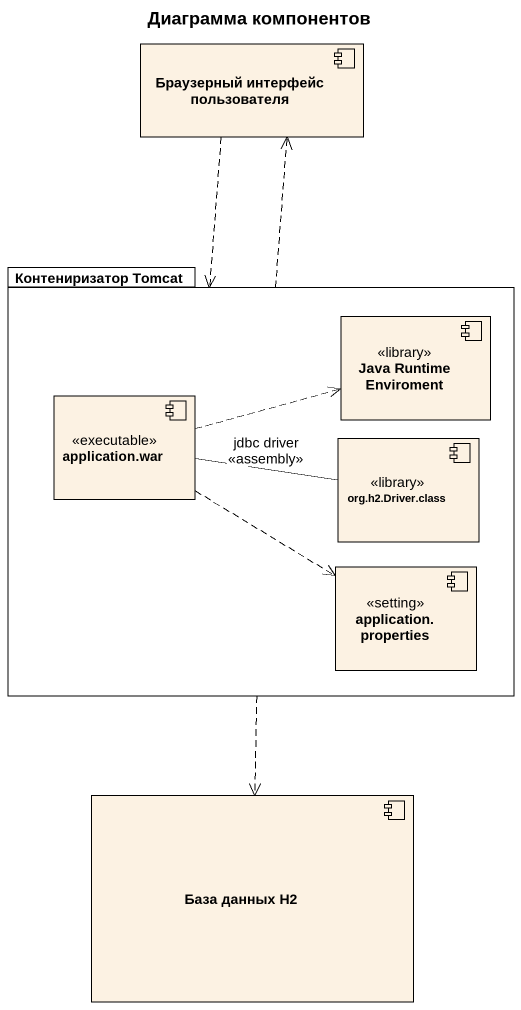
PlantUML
@startuml
title Диаграмма компонентов
component "Браузерный интерфейс пользователя" as Браузерный_интерфейс
package "Контениризатор Tomcat" as Контениризатор_Tomcat {
  component "Java Runtime Enviroment" as Java_Runtime_Enviroment <<library>>
  component "application.war" as application_war <<executable>>
  component "org.h2.Driver.class" as org_h2_Driver_class <<library>>
  component "application.properties" as application_properties <<setting>>
}
component "База данных H2" as База_данных_H2
Браузерный_интерфейс ..> Контениризатор_Tomcat
Контениризатор_Tomcat .up.> Браузерный_интерфейс
Контениризатор_Tomcat ..> База_данных_H2
application_war .right.> Java_Runtime_Enviroment
application_war -right- org_h2_Driver_class : jdbc driver\n<<assembly>>
application_war ..> application_properties
@enduml
